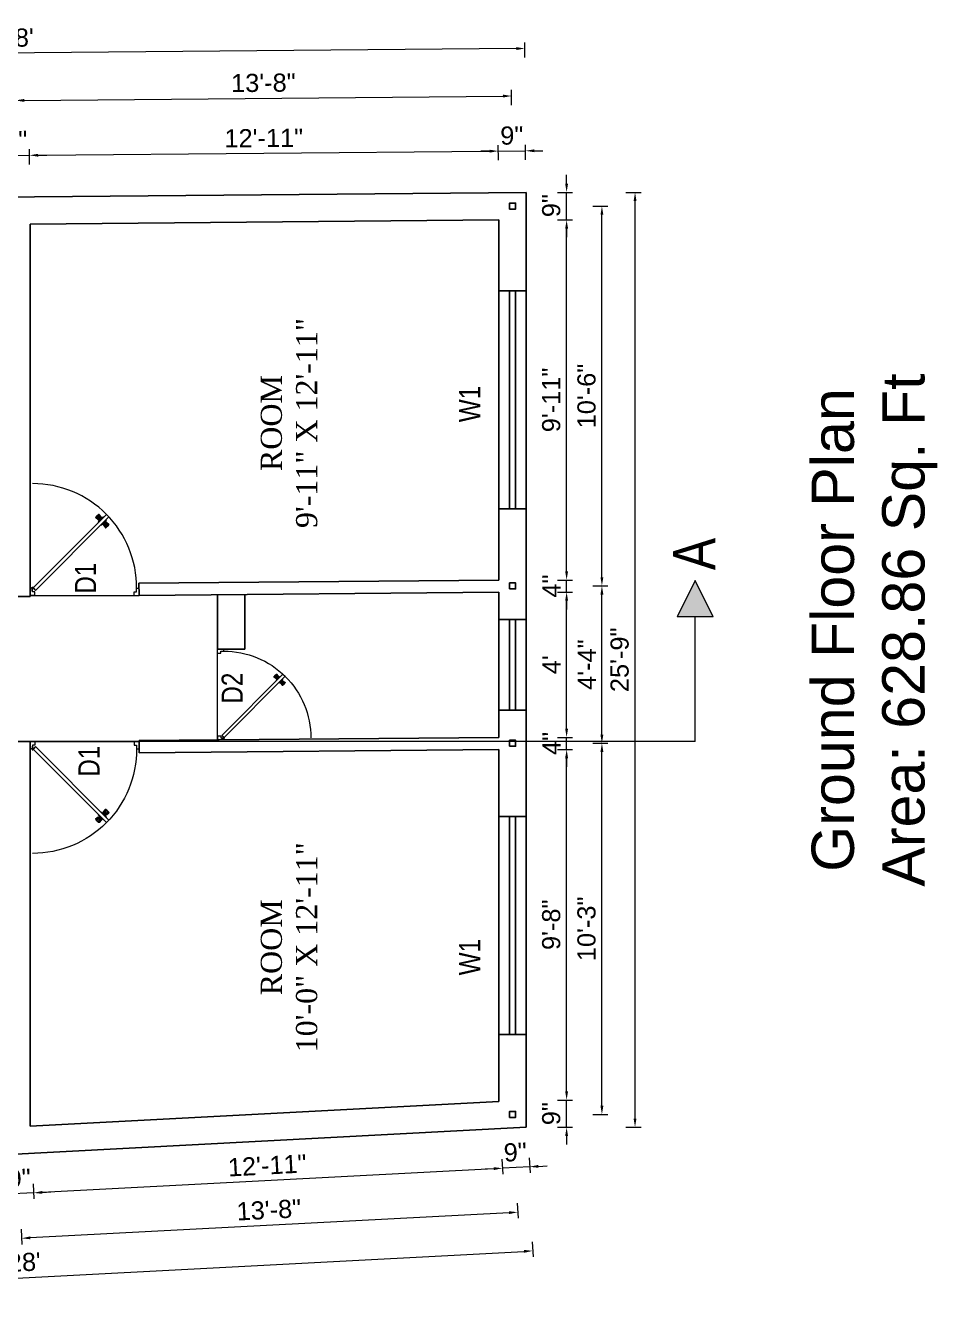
# Model space of a CAD drawing. Header units: inches. Extents: x 380359 to 404964, y -48881 to -44155.
# Drawn here: x 404663 to 404964.4, y -46523 to -46098.5 of the extents above; entities that cross this region are included whole.
import ezdxf

# ---------------------------------------------------------------- set-up
doc = ezdxf.new("R2010")
doc.units = ezdxf.units.IN
doc.header["$LTSCALE"] = 2
doc.header["$MEASUREMENT"] = 0
doc.header["$PDMODE"] = 34
doc.layers.get('0').update_dxf_attribs({"linetype": 'CONTINUOUS'})
doc.layers.get('DEFPOINTS').update_dxf_attribs({"color": 141, "linetype": 'CONTINUOUS'})
for name, color, linetype, lineweight in [('DOOR & WIN', 1, 'CONTINUOUS', 25), ('PUERTAS', 7, 'CONTINUOUS', 9), ('steps', 253, 'CONTINUOUS', 20)]:
    doc.layers.add(name, color=color, linetype=linetype, lineweight=lineweight)
doc.styles.add('Lettring Text', font='arial.ttf')
doc.styles.get("Standard").update_dxf_attribs({"font": 'ARIALN.TTF'})
doc.dimstyles.new('Copy of Standard', dxfattribs={"dimtxt": 6, "dimasz": 2.875, "dimexe": 2, "dimexo": 4, "dimgap": 2, "dimtad": 1, "dimdec": 0, "dimrnd": 1, "dimzin": 0, "dimdsep": 46, "dimlunit": 4, "dimtxsty": 'Lettring Text', "dimcen": 0.1, "dimclrd": 7, "dimclre": 7, "dimclrt": 7, "dimazin": 0, "dimtfac": 0.645, "dimtdec": 0, "dimtmove": 1, "dimatfit": 0, "dimfxl": 3, "dimfxlon": 1, "dimtfillclr": 256, "dimtolj": 1, "dimtzin": 0, "dimlwd": -1, "dimlwe": -1, "dimarcsym": 2})

# ---------------------------------------------------------------- blocks, each defined once
blk = doc.blocks.new('2ft6in')
at = {"layer": 'PUERTAS', "color": 2}
for p, q in [((0.84, 2.1), (21.02, 22.28)), ((21.71, 21.6), (1.47, 1.37)), ((18.33, 21.76), (18.31, 21.77)), ((21.71, 21.6), (21.02, 22.28)), ((21.18, 18.9), (21.2, 18.89)), ((0, 2), (0, 0)), ((0.6, 2), (0, 2)), ((1.33, 0), (0, 0)), ((0.6, 1.26), (0.6, 2.04)), ((0.67, 1.26), (0.6, 1.26)), ((0.67, 1.26), (0.67, 2.01)), ((0.67, 1), (0.67, 1.26)), ((1.33, 1), (0.67, 1)), ((1.31, 1.53), (0.79, 2.06)), ((1.36, 1.58), (0.81, 2.12)), ((1.36, 1.58), (1.31, 1.53)), ((1.47, 1.37), (1.31, 1.53)), ((1.33, 0), (1.33, 1)), ((28.67, 0), (28.67, 1)), ((28.67, 1), (29.33, 1)), ((28.67, 0), (30, 0)), ((29.33, 1), (29.33, 2)), ((29.33, 2), (30, 2)), ((30, 0), (30, 2))]:
    blk.add_line(p, q, dxfattribs=at)
at = {"layer": 'PUERTAS', "color": 8}
for p, q in [((18.81, 20.78), (18.04, 21.4)), ((18.86, 20.83), (18.08, 21.46)), ((18.95, 20.92), (18.2, 21.58)), ((18.44, 21.9), (18.31, 21.77)), ((19.07, 21.03), (18.34, 21.72)), ((18.44, 21.9), (18.56, 22.02)), ((18.58, 22.01), (18.56, 22.02)), ((19.3, 21.26), (18.61, 22)), ((19.42, 21.38), (18.75, 22.14)), ((19.51, 21.48), (18.88, 22.26)), ((19.55, 21.53), (18.93, 22.3)), ((19.47, 21.15), (19.38, 21.24)), ((19.51, 21.19), (19.42, 21.28)), ((19.53, 21.21), (19.44, 21.3)), ((19.89, 21.24), (19.58, 21.08)), ((20.07, 21.42), (19.64, 21.15)), ((18.91, 20.27), (19.19, 20.69)), ((19.13, 20.8), (19.03, 20.9)), ((19.15, 20.82), (19.05, 20.92)), ((19.09, 20.44), (19.25, 20.76)), ((19.19, 20.87), (19.1, 20.96)), ((19.25, 20.93), (19.16, 21.02)), ((19.28, 20.63), (19.32, 20.83)), ((19.4, 21.08), (19.31, 21.17)), ((19.43, 20.78), (19.4, 20.9)), ((19.55, 20.91), (19.43, 20.94)), ((19.7, 21.06), (19.51, 21.01)), ((19.69, 19.49), (20.12, 19.76)), ((19.87, 19.67), (20.18, 19.83)), ((20.06, 19.85), (20.25, 19.9)), ((20.21, 20), (20.33, 19.97)), ((20.21, 19.38), (20.83, 18.61)), ((20.23, 19.7), (20.32, 19.61)), ((20.25, 19.72), (20.34, 19.63)), ((20.25, 19.43), (20.88, 18.65)), ((20.29, 19.76), (20.38, 19.67)), ((20.33, 20.13), (20.36, 20.01)), ((20.34, 19.53), (21, 18.77)), ((20.36, 19.83), (20.45, 19.74)), ((20.48, 20.28), (20.44, 20.08)), ((20.46, 19.64), (21.14, 18.91)), ((20.5, 19.98), (20.6, 19.89)), ((20.67, 20.47), (20.51, 20.15)), ((20.85, 20.64), (20.57, 20.22)), ((20.57, 20.04), (20.66, 19.95)), ((20.61, 20.09), (20.7, 19.99)), ((20.63, 20.11), (20.72, 20.01)), ((20.69, 19.87), (21.42, 19.19)), ((20.81, 19.99), (21.56, 19.33)), ((20.9, 20.08), (21.68, 19.45)), ((20.95, 20.13), (21.72, 19.51)), ((21.32, 19.01), (21.2, 18.89)), ((21.32, 19.01), (21.44, 19.14)), ((21.43, 19.15), (21.44, 19.14)), ((0, 0), (30, 0))]:
    blk.add_line(p, q, dxfattribs=at)
at = {"layer": 'PUERTAS', "color": 1}
for p, q in [((18.06, 21.44), (18.48, 21.86)), ((18.74, 20.79), (18.06, 21.34)), ((18.08, 21.51), (18.45, 21.88)), ((18.11, 21.49), (18.08, 21.51)), ((18.82, 22.25), (18.45, 21.88)), ((18.9, 22.28), (18.48, 21.86)), ((18.84, 22.23), (18.82, 22.25)), ((19.54, 21.59), (18.99, 22.27)), ((19.54, 21.5), (19.18, 21.15)), ((19.45, 21.31), (19.24, 21.1)), ((19.55, 21.22), (19.33, 21.01)), ((19.45, 21.41), (19.45, 21.41)), ((19.54, 21.22), (19.45, 21.31)), ((19.64, 21.23), (19.64, 21.23)), ((19.74, 21.24), (19.73, 21.23)), ((20.12, 21.49), (19.74, 21.24)), ((20.22, 21.48), (20.22, 21.49)), ((18.83, 20.8), (19.18, 21.15)), ((18.84, 20.21), (19.1, 20.6)), ((18.85, 20.11), (18.84, 20.12)), ((18.92, 20.89), (18.93, 20.88)), ((19.02, 20.88), (19.24, 21.1)), ((19.12, 20.8), (19.03, 20.89)), ((19.1, 20.7), (19.11, 20.69)), ((19.1, 20.6), (19.1, 20.6)), ((19.11, 20.79), (19.33, 21.01)), ((19.53, 19.43), (19.54, 19.42)), ((19.64, 19.42), (20.02, 19.67)), ((20.02, 19.67), (20.03, 19.68)), ((20.12, 19.68), (20.12, 19.68)), ((20.21, 19.69), (20.43, 19.9)), ((20.22, 19.41), (20.57, 19.76)), ((20.22, 19.69), (20.31, 19.6)), ((20.22, 19.32), (20.76, 18.64)), ((20.31, 19.6), (20.52, 19.81)), ((20.31, 19.5), (20.31, 19.5)), ((20.65, 20.12), (20.43, 19.9)), ((20.74, 20.03), (20.52, 19.81)), ((20.93, 20.11), (20.57, 19.76)), ((20.64, 20.11), (20.73, 20.02)), ((20.66, 20.31), (20.65, 20.31)), ((20.65, 20.21), (20.65, 20.22)), ((20.91, 20.7), (20.66, 20.31)), ((20.84, 20.02), (20.83, 20.03)), ((20.86, 18.63), (21.28, 19.05)), ((20.91, 20.8), (20.91, 20.79)), ((20.91, 18.68), (20.94, 18.66)), ((20.94, 18.66), (21.31, 19.03)), ((21.02, 20.12), (21.7, 19.57)), ((21.7, 19.47), (21.28, 19.05)), ((21.67, 19.4), (21.31, 19.03)), ((21.65, 19.42), (21.67, 19.4))]:
    blk.add_line(p, q, dxfattribs=at)
at = {"layer": 'PUERTAS', "color": 2}
for radius in [0.129, 0.0627]:
    blk.add_circle((0.68, 2.14), radius, dxfattribs=at)
at = {"layer": 'PUERTAS', "color": 8}
blk.add_arc((0.68, 2.14), 28.65, 359.7285, 90.0333, dxfattribs=at)
at = {"layer": 'PUERTAS', "color": 1}
for centre, start, end in [((18.94, 22.23), 38.9236, 135), ((19.4, 21.36), 315, 45), ((19.49, 21.55), 315, 38.9236), ((19.6, 21.18), 50.2572, 135), ((19.68, 21.28), 230.2572, 315), ((20.17, 21.44), 45, 135), ((18.78, 20.84), 231.0764, 315), ((18.89, 20.16), 135, 225), ((18.97, 20.93), 225, 315), ((19.16, 20.74), 135, 219.7428), ((19.06, 20.65), 315, 39.7428), ((19.59, 19.47), 225, 315), ((20.07, 19.63), 50.2572, 135), ((20.16, 19.73), 230.2572, 315), ((20.27, 19.36), 135, 218.9236), ((20.35, 19.55), 135, 225), ((20.7, 20.26), 135, 219.7428), ((20.6, 20.17), 315, 39.7428), ((20.78, 19.98), 45, 135), ((20.82, 18.68), 218.9236, 315), ((20.87, 20.75), 315, 45), ((20.98, 20.07), 51.0764, 135), ((21.65, 19.52), 315, 51.0764)]:
    blk.add_arc(centre, 0.0667, start, end, dxfattribs=at)
blk = doc.blocks.new('*U234')
at = {"color": 3}
blk.add_blockref('2ft6in', (0, 0), dxfattribs=at)
blk = doc.blocks.new('3ft')
at = {"layer": 'PUERTAS', "color": 6}
for p, q in [((1.01, 2.52), (25.23, 26.74)), ((26.05, 25.92), (1.77, 1.64)), ((26.05, 25.92), (25.23, 26.74)), ((0, 2.4), (0, 0)), ((0.72, 2.4), (0, 2.4)), ((1.6, 0), (0, 0)), ((0.72, 1.52), (0.72, 2.44)), ((0.8, 1.52), (0.72, 1.52)), ((0.8, 1.52), (0.8, 2.41)), ((0.8, 1.2), (0.8, 1.52)), ((1.6, 1.2), (0.8, 1.2)), ((1.57, 1.84), (0.94, 2.47)), ((1.63, 1.89), (0.97, 2.55)), ((1.63, 1.89), (1.57, 1.84)), ((1.77, 1.64), (1.57, 1.84)), ((1.6, 0), (1.6, 1.2)), ((34.4, 0), (34.4, 1.2)), ((34.4, 1.2), (35.2, 1.2)), ((34.4, 0), (36, 0)), ((35.2, 1.2), (35.2, 2.4)), ((35.2, 2.4), (36, 2.4)), ((36, 0), (36, 2.4))]:
    blk.add_line(p, q, dxfattribs=at)
at = {"layer": 'PUERTAS', "color": 8}
for p, q in [((22.57, 24.94), (21.65, 25.68)), ((22.63, 24.99), (21.69, 25.75)), ((22.74, 25.1), (21.84, 25.9)), ((22.13, 26.28), (21.98, 26.13)), ((22.88, 25.24), (22.01, 26.06)), ((22.13, 26.28), (22.27, 26.42)), ((22.29, 26.41), (22.27, 26.42)), ((23.16, 25.52), (22.34, 26.39)), ((23.3, 25.66), (22.5, 26.56)), ((23.41, 25.77), (22.65, 26.71)), ((23.46, 25.83), (22.72, 26.75)), ((23.36, 25.37), (23.25, 25.49)), ((23.41, 25.43), (23.3, 25.54)), ((23.44, 25.45), (23.33, 25.56)), ((23.87, 25.49), (23.49, 25.3)), ((24.08, 25.71), (23.57, 25.38)), ((22.69, 24.32), (23.02, 24.83)), ((22.95, 24.96), (22.84, 25.07)), ((22.98, 24.99), (22.86, 25.1)), ((23.03, 25.04), (22.91, 25.15)), ((22.91, 24.53), (23.1, 24.91)), ((23.11, 25.12), (22.99, 25.23)), ((23.13, 24.76), (23.18, 24.99)), ((23.28, 25.3), (23.17, 25.41)), ((23.31, 24.94), (23.28, 25.08)), ((23.46, 25.09), (23.32, 25.13)), ((23.64, 25.27), (23.41, 25.22)), ((23.63, 23.38), (24.14, 23.72)), ((23.84, 23.6), (24.22, 23.79)), ((24.07, 23.82), (24.3, 23.88)), ((24.25, 24), (24.39, 23.97)), ((24.25, 23.26), (24.99, 22.34)), ((24.27, 23.64), (24.38, 23.53)), ((24.3, 23.67), (24.41, 23.56)), ((24.3, 23.32), (25.06, 22.38)), ((24.35, 23.72), (24.46, 23.61)), ((24.4, 24.15), (24.43, 24.01)), ((24.41, 23.43), (25.2, 22.53)), ((24.43, 23.8), (24.54, 23.69)), ((24.58, 24.33), (24.52, 24.1)), ((24.55, 23.57), (25.37, 22.7)), ((24.6, 23.97), (24.72, 23.86)), ((24.8, 24.56), (24.61, 24.18)), ((25.02, 24.77), (24.68, 24.26)), ((24.68, 24.05), (24.79, 23.94)), ((24.73, 24.1), (24.85, 23.99)), ((24.76, 24.13), (24.87, 24.02)), ((24.83, 23.85), (25.7, 23.03)), ((24.97, 23.99), (25.87, 23.2)), ((25.08, 24.1), (26.02, 23.34)), ((25.14, 24.15), (26.06, 23.41)), ((25.58, 22.82), (25.43, 22.67)), ((25.58, 22.82), (25.73, 22.97)), ((25.72, 22.98), (25.73, 22.97)), ((0, 0), (36, 0))]:
    blk.add_line(p, q, dxfattribs=at)
at = {"layer": 'PUERTAS', "color": 1}
for p, q in [((21.67, 25.73), (22.17, 26.23)), ((22.49, 24.95), (21.67, 25.61)), ((21.7, 25.82), (22.14, 26.26)), ((21.73, 25.79), (21.7, 25.82)), ((22.58, 26.7), (22.14, 26.26)), ((22.67, 26.73), (22.17, 26.23)), ((22.61, 26.67), (22.58, 26.7)), ((23.45, 25.91), (22.79, 26.73)), ((23.44, 25.81), (23.02, 25.38)), ((23.34, 25.58), (23.08, 25.32)), ((23.46, 25.47), (23.19, 25.21)), ((23.33, 25.7), (23.34, 25.69)), ((23.45, 25.46), (23.33, 25.57)), ((23.57, 25.47), (23.57, 25.47)), ((24.15, 25.79), (23.68, 25.48)), ((23.68, 25.48), (23.68, 25.48)), ((24.27, 25.78), (24.26, 25.79)), ((22.6, 24.96), (23.02, 25.38)), ((22.61, 24.25), (22.92, 24.72)), ((22.62, 24.13), (22.61, 24.14)), ((22.7, 25.07), (22.71, 25.06)), ((22.82, 25.06), (23.08, 25.32)), ((22.94, 24.95), (22.83, 25.07)), ((22.92, 24.72), (22.92, 24.72)), ((22.93, 24.94), (23.19, 25.21)), ((22.93, 24.84), (22.93, 24.83)), ((23.44, 23.31), (23.45, 23.3)), ((23.56, 23.3), (24.03, 23.61)), ((24.03, 23.61), (24.03, 23.62)), ((24.14, 23.62), (24.14, 23.62)), ((24.25, 23.62), (24.51, 23.89)), ((24.26, 23.29), (24.69, 23.71)), ((24.26, 23.63), (24.37, 23.52)), ((24.26, 23.18), (24.92, 22.37)), ((24.37, 23.52), (24.63, 23.77)), ((24.37, 23.4), (24.37, 23.4)), ((24.78, 24.15), (24.51, 23.89)), ((24.89, 24.03), (24.63, 23.77)), ((25.11, 24.14), (24.69, 23.71)), ((24.77, 24.14), (24.88, 24.03)), ((24.79, 24.38), (24.78, 24.37)), ((24.78, 24.26), (24.78, 24.26)), ((25.1, 24.84), (24.79, 24.38)), ((25, 24.03), (25, 24.03)), ((25.04, 22.36), (25.54, 22.86)), ((25.09, 24.96), (25.1, 24.95)), ((25.1, 22.42), (25.13, 22.39)), ((25.13, 22.39), (25.57, 22.83)), ((25.22, 24.14), (26.03, 23.48)), ((26.04, 23.37), (25.54, 22.86)), ((26.01, 23.27), (25.57, 22.83)), ((25.98, 23.3), (26.01, 23.27))]:
    blk.add_line(p, q, dxfattribs=at)
at = {"layer": 'PUERTAS', "color": 2}
for p, q in [((21.99, 26.11), (21.98, 26.13)), ((25.42, 22.68), (25.43, 22.67))]:
    blk.add_line(p, q, dxfattribs=at)
at = {"layer": 'PUERTAS', "color": 6}
for radius in [0.155, 0.0752]:
    blk.add_circle((0.82, 2.56), radius, dxfattribs=at)
blk.add_arc((0.82, 2.56), 34.38, 359.7285, 90.0333, dxfattribs=at)
at = {"layer": 'PUERTAS', "color": 1}
for centre, start, end in [((22.73, 26.68), 38.9236, 135), ((23.28, 25.63), 315, 45), ((23.39, 25.86), 315, 38.9236), ((23.51, 25.41), 50.2572, 135), ((23.62, 25.53), 230.2572, 315), ((24.2, 25.73), 45, 135), ((22.54, 25.01), 231.0764, 315), ((22.67, 24.2), 135, 225), ((22.77, 25.12), 225, 315), ((22.99, 24.89), 135, 219.7428), ((22.87, 24.78), 315, 39.7428), ((23.51, 23.36), 225, 315), ((24.09, 23.56), 50.2572, 135), ((24.2, 23.68), 230.2572, 315), ((24.32, 23.23), 135, 218.9236), ((24.42, 23.46), 135, 225), ((24.84, 24.31), 135, 219.7428), ((24.72, 24.21), 315, 39.7428), ((24.94, 23.98), 45, 135), ((24.98, 22.42), 218.9236, 315), ((25.04, 24.89), 315, 45), ((25.17, 24.08), 51.0764, 135), ((25.98, 23.42), 315, 51.0764)]:
    blk.add_arc(centre, 0.08, start, end, dxfattribs=at)
blk = doc.blocks.new('*U222')
at = {"color": 3, "xscale": -1}
blk.add_blockref('3ft', (42, 0), dxfattribs=at)
blk = doc.blocks.new('*D486')
at = {"layer": 'DEFPOINTS', "color": 0, "ltscale": 0.5, "transparency": 16777216}
for p in [(404828.44, -46453.53), (404841.8, -46453.53), (404828.44, -46462.51)]:
    blk.add_point(p, dxfattribs=at)
at = {"layer": 'steps', "color": 7, "ltscale": 0.5, "transparency": 16777216}
for p, q in [((404841.8, -46450.65), (404841.8, -46447.78)), ((404838.8, -46453.53), (404843.8, -46453.53)), ((404841.8, -46462.51), (404841.8, -46453.53)), ((404838.8, -46462.51), (404843.8, -46462.51)), ((404841.8, -46465.39), (404841.8, -46468.26))]:
    blk.add_line(p, q, dxfattribs=at)
for points in [[(404841.32, -46450.65), (404842.28, -46450.65), (404841.8, -46453.53)], [(404841.32, -46465.39), (404842.28, -46465.39), (404841.8, -46462.51)]]:
    blk.add_solid(points, dxfattribs=at)
at = {"layer": 'steps', "color": 7, "ltscale": 0.5, "transparency": 16777216, "insert": (404836.73, -46458.02), "char_height": 6, "attachment_point": 5, "rotation": 90, "style": 'Lettring Text'}
blk.add_mtext('\\A1;9"', dxfattribs=at)
blk = doc.blocks.new('*D487')
at = {"layer": 'DEFPOINTS', "color": 0, "ltscale": 0.5, "transparency": 16777216}
for p in [(404819.44, -46337.7), (404841.8, -46337.7), (404828.44, -46453.53)]:
    blk.add_point(p, dxfattribs=at)
at = {"layer": 'steps', "color": 7, "ltscale": 0.5, "transparency": 16777216}
for p, q in [((404838.8, -46337.7), (404843.8, -46337.7)), ((404841.8, -46450.65), (404841.8, -46340.57)), ((404838.8, -46453.53), (404843.8, -46453.53))]:
    blk.add_line(p, q, dxfattribs=at)
for points in [[(404841.32, -46340.57), (404842.28, -46340.57), (404841.8, -46337.7)], [(404841.32, -46450.65), (404842.28, -46450.65), (404841.8, -46453.53)]]:
    blk.add_solid(points, dxfattribs=at)
at = {"layer": 'steps', "color": 7, "ltscale": 0.5, "transparency": 16777216, "insert": (404836.73, -46395.61), "char_height": 6, "attachment_point": 5, "rotation": 90, "style": 'Lettring Text'}
blk.add_mtext('\\A1;9\'-8"', dxfattribs=at)
blk = doc.blocks.new('*D488')
at = {"layer": 'DEFPOINTS', "color": 0, "ltscale": 0.5, "transparency": 16777216}
for p in [(404819.4, -46333.7), (404841.8, -46333.7), (404819.44, -46337.7)]:
    blk.add_point(p, dxfattribs=at)
at = {"layer": 'steps', "color": 7, "ltscale": 0.5, "transparency": 16777216}
for p, q in [((404841.8, -46330.82), (404841.8, -46327.95)), ((404838.8, -46333.7), (404843.8, -46333.7)), ((404841.8, -46337.7), (404841.8, -46333.7)), ((404838.8, -46337.7), (404843.8, -46337.7)), ((404841.8, -46340.57), (404841.8, -46343.45))]:
    blk.add_line(p, q, dxfattribs=at)
for points in [[(404841.32, -46330.82), (404842.28, -46330.82), (404841.8, -46333.7)], [(404841.32, -46340.57), (404842.28, -46340.57), (404841.8, -46337.7)]]:
    blk.add_solid(points, dxfattribs=at)
at = {"layer": 'steps', "color": 7, "ltscale": 0.5, "transparency": 16777216, "insert": (404836.8, -46335.7), "char_height": 6, "attachment_point": 5, "rotation": 90, "style": 'Lettring Text'}
blk.add_mtext('\\A1;4"', dxfattribs=at)
blk = doc.blocks.new('*D489')
at = {"layer": 'DEFPOINTS', "color": 0, "ltscale": 0.5, "transparency": 16777216}
for p in [(404819.44, -46285.69), (404841.8, -46285.69), (404819.4, -46333.7)]:
    blk.add_point(p, dxfattribs=at)
at = {"layer": 'steps', "color": 7, "ltscale": 0.5, "transparency": 16777216}
for p, q in [((404838.8, -46285.69), (404843.8, -46285.69)), ((404841.8, -46330.82), (404841.8, -46288.57)), ((404838.8, -46333.7), (404843.8, -46333.7))]:
    blk.add_line(p, q, dxfattribs=at)
for points in [[(404841.32, -46288.57), (404842.28, -46288.57), (404841.8, -46285.69)], [(404841.32, -46330.82), (404842.28, -46330.82), (404841.8, -46333.7)]]:
    blk.add_solid(points, dxfattribs=at)
at = {"layer": 'steps', "color": 7, "ltscale": 0.5, "transparency": 16777216, "insert": (404836.8, -46309.69), "char_height": 6, "attachment_point": 5, "rotation": 90, "style": 'Lettring Text'}
blk.add_mtext("\\A1;4'", dxfattribs=at)
blk = doc.blocks.new('*D490')
at = {"layer": 'DEFPOINTS', "color": 0, "ltscale": 0.5, "transparency": 16777216}
for p in [(404819.4, -46281.69), (404841.8, -46281.69), (404819.44, -46285.69)]:
    blk.add_point(p, dxfattribs=at)
at = {"layer": 'steps', "color": 7, "ltscale": 0.5, "transparency": 16777216}
for p, q in [((404841.8, -46278.82), (404841.8, -46275.94)), ((404838.8, -46281.69), (404843.8, -46281.69)), ((404841.8, -46285.69), (404841.8, -46281.69)), ((404838.8, -46285.69), (404843.8, -46285.69)), ((404841.8, -46288.57), (404841.8, -46291.44))]:
    blk.add_line(p, q, dxfattribs=at)
for points in [[(404841.32, -46278.82), (404842.28, -46278.82), (404841.8, -46281.69)], [(404841.32, -46288.57), (404842.28, -46288.57), (404841.8, -46285.69)]]:
    blk.add_solid(points, dxfattribs=at)
at = {"layer": 'steps', "color": 7, "ltscale": 0.5, "transparency": 16777216, "insert": (404836.8, -46283.69), "char_height": 6, "attachment_point": 5, "rotation": 90, "style": 'Lettring Text'}
blk.add_mtext('\\A1;4"', dxfattribs=at)
blk = doc.blocks.new('*D491')
at = {"layer": 'DEFPOINTS', "color": 0, "ltscale": 0.5, "transparency": 16777216}
for p in [(404819.44, -46162.69), (404841.8, -46162.69), (404819.4, -46281.69)]:
    blk.add_point(p, dxfattribs=at)
at = {"layer": 'steps', "color": 7, "ltscale": 0.5, "transparency": 16777216}
for p, q in [((404838.8, -46162.69), (404843.8, -46162.69)), ((404841.8, -46278.82), (404841.8, -46165.56)), ((404838.8, -46281.69), (404843.8, -46281.69))]:
    blk.add_line(p, q, dxfattribs=at)
for points in [[(404841.32, -46165.56), (404842.28, -46165.56), (404841.8, -46162.69)], [(404841.32, -46278.82), (404842.28, -46278.82), (404841.8, -46281.69)]]:
    blk.add_solid(points, dxfattribs=at)
at = {"layer": 'steps', "color": 7, "ltscale": 0.5, "transparency": 16777216, "insert": (404836.73, -46222.19), "char_height": 6, "attachment_point": 5, "rotation": 90, "style": 'Lettring Text'}
blk.add_mtext('\\A1;9\'-11"', dxfattribs=at)
blk = doc.blocks.new('*D492')
at = {"layer": 'DEFPOINTS', "color": 0, "ltscale": 0.5, "transparency": 16777216}
for p in [(404828.44, -46153.61), (404841.8, -46153.61), (404819.44, -46162.69)]:
    blk.add_point(p, dxfattribs=at)
at = {"layer": 'steps', "color": 7, "ltscale": 0.5, "transparency": 16777216}
for p, q in [((404841.8, -46150.73), (404841.8, -46147.86)), ((404838.8, -46153.61), (404843.8, -46153.61)), ((404841.8, -46162.69), (404841.8, -46153.61)), ((404838.8, -46162.69), (404843.8, -46162.69)), ((404841.8, -46165.56), (404841.8, -46168.44))]:
    blk.add_line(p, q, dxfattribs=at)
for points in [[(404841.32, -46150.73), (404842.28, -46150.73), (404841.8, -46153.61)], [(404841.32, -46165.56), (404842.28, -46165.56), (404841.8, -46162.69)]]:
    blk.add_solid(points, dxfattribs=at)
at = {"layer": 'steps', "color": 7, "ltscale": 0.5, "transparency": 16777216, "insert": (404836.73, -46157.99), "char_height": 6, "attachment_point": 5, "rotation": 90, "style": 'Lettring Text'}
blk.add_mtext('\\A1;9"', dxfattribs=at)
blk = doc.blocks.new('*D493')
at = {"layer": 'DEFPOINTS', "color": 0, "ltscale": 0.5, "transparency": 16777216}
for p in [(404823.94, -46335.65), (404853.47, -46335.65), (404823.94, -46458.27)]:
    blk.add_point(p, dxfattribs=at)
at = {"layer": 'steps', "color": 7, "ltscale": 0.5, "transparency": 16777216}
for p, q in [((404850.47, -46335.65), (404855.47, -46335.65)), ((404853.47, -46455.39), (404853.47, -46338.53)), ((404850.47, -46458.27), (404855.47, -46458.27))]:
    blk.add_line(p, q, dxfattribs=at)
for points in [[(404852.99, -46338.53), (404853.95, -46338.53), (404853.47, -46335.65)], [(404852.99, -46455.39), (404853.95, -46455.39), (404853.47, -46458.27)]]:
    blk.add_solid(points, dxfattribs=at)
at = {"layer": 'steps', "color": 7, "ltscale": 0.5, "transparency": 16777216, "insert": (404848.4, -46396.96), "char_height": 6, "attachment_point": 5, "rotation": 90, "style": 'Lettring Text'}
blk.add_mtext('\\A1;10\'-3"', dxfattribs=at)
blk = doc.blocks.new('*D494')
at = {"layer": 'DEFPOINTS', "color": 0, "ltscale": 0.5, "transparency": 16777216}
for p in [(404823.94, -46283.65), (404853.47, -46283.65), (404823.94, -46335.65)]:
    blk.add_point(p, dxfattribs=at)
at = {"layer": 'steps', "color": 7, "ltscale": 0.5, "transparency": 16777216}
for p, q in [((404850.47, -46283.65), (404855.47, -46283.65)), ((404853.47, -46332.78), (404853.47, -46286.53)), ((404850.47, -46335.65), (404855.47, -46335.65))]:
    blk.add_line(p, q, dxfattribs=at)
for points in [[(404852.99, -46286.53), (404853.95, -46286.53), (404853.47, -46283.65)], [(404852.99, -46332.78), (404853.95, -46332.78), (404853.47, -46335.65)]]:
    blk.add_solid(points, dxfattribs=at)
at = {"layer": 'steps', "color": 7, "ltscale": 0.5, "transparency": 16777216, "insert": (404848.47, -46309.65), "char_height": 6, "attachment_point": 5, "rotation": 90, "style": 'Lettring Text'}
blk.add_mtext('\\A1;4\'-4"', dxfattribs=at)
blk = doc.blocks.new('*D495')
at = {"layer": 'DEFPOINTS', "color": 0, "ltscale": 0.5, "transparency": 16777216}
for p in [(404823.94, -46158.15), (404853.47, -46158.15), (404823.94, -46283.65)]:
    blk.add_point(p, dxfattribs=at)
at = {"layer": 'steps', "color": 7, "ltscale": 0.5, "transparency": 16777216}
for p, q in [((404850.47, -46158.15), (404855.47, -46158.15)), ((404853.47, -46280.78), (404853.47, -46161.02)), ((404850.47, -46283.65), (404855.47, -46283.65))]:
    blk.add_line(p, q, dxfattribs=at)
for points in [[(404852.99, -46161.02), (404853.95, -46161.02), (404853.47, -46158.15)], [(404852.99, -46280.78), (404853.95, -46280.78), (404853.47, -46283.65)]]:
    blk.add_solid(points, dxfattribs=at)
at = {"layer": 'steps', "color": 7, "ltscale": 0.5, "transparency": 16777216, "insert": (404848.4, -46220.9), "char_height": 6, "attachment_point": 5, "rotation": 90, "style": 'Lettring Text'}
blk.add_mtext('\\A1;10\'-6"', dxfattribs=at)
blk = doc.blocks.new('*D496')
at = {"layer": 'DEFPOINTS', "color": 0, "ltscale": 0.5, "transparency": 16777216}
for p in [(404828.44, -46153.61), (404864.42, -46153.61), (404828.44, -46462.51)]:
    blk.add_point(p, dxfattribs=at)
at = {"layer": 'steps', "color": 7, "ltscale": 0.5, "transparency": 16777216}
for p, q in [((404861.42, -46153.61), (404866.42, -46153.61)), ((404864.42, -46459.64), (404864.42, -46156.48)), ((404861.42, -46462.51), (404866.42, -46462.51))]:
    blk.add_line(p, q, dxfattribs=at)
for points in [[(404863.94, -46156.48), (404864.9, -46156.48), (404864.42, -46153.61)], [(404863.94, -46459.64), (404864.9, -46459.64), (404864.42, -46462.51)]]:
    blk.add_solid(points, dxfattribs=at)
at = {"layer": 'steps', "color": 7, "ltscale": 0.5, "transparency": 16777216, "insert": (404859.35, -46308.06), "char_height": 6, "attachment_point": 5, "rotation": 90, "style": 'Lettring Text'}
blk.add_mtext('\\A1;25\'-9"', dxfattribs=at)
blk = doc.blocks.new('*D508')
at = {"layer": 'DEFPOINTS', "color": 0, "ltscale": 0.5, "transparency": 16777216}
for p in [(404828.44, -46453.53), (404819.44, -46454), (404820.59, -46476.05)]:
    blk.add_point(p, dxfattribs=at)
at = {"layer": 'steps', "color": 7, "ltscale": 0.5, "transparency": 16777216}
for p, q in [((404820.44, -46473.05), (404820.7, -46478.05)), ((404829.44, -46472.58), (404829.7, -46477.57)), ((404817.72, -46476.2), (404814.85, -46476.35)), ((404829.59, -46475.58), (404820.59, -46476.05)), ((404832.47, -46475.43), (404835.34, -46475.28))]:
    blk.add_line(p, q, dxfattribs=at)
for points in [[(404832.44, -46474.95), (404832.49, -46475.9), (404829.59, -46475.58)], [(404817.7, -46475.72), (404817.75, -46476.68), (404820.59, -46476.05)]]:
    blk.add_solid(points, dxfattribs=at)
at = {"layer": 'steps', "color": 7, "ltscale": 0.5, "transparency": 16777216, "insert": (404824.83, -46470.76), "char_height": 6, "attachment_point": 5, "rotation": 3.008, "style": 'Lettring Text'}
blk.add_mtext('\\A1;9"', dxfattribs=at)
blk = doc.blocks.new('*D509')
at = {"layer": 'DEFPOINTS', "color": 0, "ltscale": 0.5, "transparency": 16777216}
for p in [(404819.44, -46454), (404664.44, -46462.14), (404665.59, -46484.2)]:
    blk.add_point(p, dxfattribs=at)
at = {"layer": 'steps', "color": 7, "ltscale": 0.5, "transparency": 16777216}
for p, q in [((404820.44, -46473.05), (404820.7, -46478.05)), ((404817.72, -46476.2), (404668.47, -46484.04)), ((404665.44, -46481.2), (404665.7, -46486.19))]:
    blk.add_line(p, q, dxfattribs=at)
for points in [[(404817.7, -46475.72), (404817.75, -46476.68), (404820.59, -46476.05)], [(404668.44, -46483.57), (404668.49, -46484.52), (404665.59, -46484.2)]]:
    blk.add_solid(points, dxfattribs=at)
at = {"layer": 'steps', "color": 7, "ltscale": 0.5, "transparency": 16777216, "insert": (404742.83, -46475.12), "char_height": 6, "attachment_point": 5, "rotation": 3.008, "style": 'Lettring Text'}
blk.add_mtext('\\A1;12\'-11"', dxfattribs=at)
blk = doc.blocks.new('*D510')
at = {"layer": 'DEFPOINTS', "color": 0, "ltscale": 0.5, "transparency": 16777216}
for p in [(404655.44, -46462.14), (404664.44, -46462.14), (404656.62, -46484.67)]:
    blk.add_point(p, dxfattribs=at)
at = {"layer": 'steps', "color": 7, "ltscale": 0.5, "transparency": 16777216}
for p, q in [((404656.46, -46481.67), (404656.72, -46486.66)), ((404665.44, -46481.2), (404665.7, -46486.19)), ((404653.75, -46484.82), (404650.88, -46484.97)), ((404665.59, -46484.2), (404656.62, -46484.67)), ((404668.47, -46484.04), (404671.34, -46483.89))]:
    blk.add_line(p, q, dxfattribs=at)
for points in [[(404668.44, -46483.57), (404668.49, -46484.52), (404665.59, -46484.2)], [(404653.72, -46484.34), (404653.77, -46485.3), (404656.62, -46484.67)]]:
    blk.add_solid(points, dxfattribs=at)
at = {"layer": 'steps', "color": 7, "ltscale": 0.5, "transparency": 16777216, "insert": (404660.84, -46479.37), "char_height": 6, "attachment_point": 5, "rotation": 3.008, "style": 'Lettring Text'}
blk.add_mtext('\\A1;9"', dxfattribs=at)
blk = doc.blocks.new('*D475')
at = {"layer": 'DEFPOINTS', "color": 0, "ltscale": 0.5, "transparency": 16777216}
for p in [(404823.94, -46458.27), (404659.94, -46466.89), (404661.63, -46499.21)]:
    blk.add_point(p, dxfattribs=at)
at = {"layer": 'steps', "color": 7, "ltscale": 0.5, "transparency": 16777216}
for p, q in [((404825.48, -46487.6), (404825.74, -46492.59)), ((404822.76, -46490.74), (404664.51, -46499.06)), ((404661.48, -46496.21), (404661.74, -46501.21))]:
    blk.add_line(p, q, dxfattribs=at)
for points in [[(404822.74, -46490.26), (404822.79, -46491.22), (404825.63, -46490.59)], [(404664.48, -46498.58), (404664.53, -46499.54), (404661.63, -46499.21)]]:
    blk.add_solid(points, dxfattribs=at)
at = {"layer": 'steps', "color": 7, "ltscale": 0.5, "transparency": 16777216, "insert": (404743.37, -46489.84), "char_height": 6, "attachment_point": 5, "rotation": 3.008, "style": 'Lettring Text'}
blk.add_mtext('\\A1;13\'-8"', dxfattribs=at)
blk = doc.blocks.new('*D477')
at = {"layer": 'DEFPOINTS', "color": 0, "ltscale": 0.5, "transparency": 16777216}
for p in [(404828.44, -46462.54), (404492.9, -46480.17), (404830.58, -46503.37)]:
    blk.add_point(p, dxfattribs=at)
at = {"layer": 'steps', "color": 7, "ltscale": 0.5, "transparency": 16777216}
for p, q in [((404830.42, -46500.38), (404830.69, -46505.37)), ((404497.92, -46520.85), (404827.71, -46503.52)), ((404494.89, -46518.01), (404495.15, -46523))]:
    blk.add_line(p, q, dxfattribs=at)
for points in [[(404827.69, -46503.04), (404827.74, -46504), (404830.58, -46503.37)], [(404497.89, -46520.38), (404497.94, -46521.33), (404495.05, -46521)]]:
    blk.add_solid(points, dxfattribs=at)
at = {"layer": 'steps', "color": 7, "ltscale": 0.5, "transparency": 16777216, "insert": (404662.55, -46507.13), "char_height": 6, "attachment_point": 5, "rotation": 3.008, "style": 'Lettring Text'}
blk.add_mtext("\\A1;28'", dxfattribs=at)
blk = doc.blocks.new('*D480')
at = {"layer": 'DEFPOINTS', "color": 0, "ltscale": 0.5, "transparency": 16777216}
for p in [(404664.23, -46141.36), (404655.44, -46164.17), (404664.44, -46164.09)]:
    blk.add_point(p, dxfattribs=at)
at = {"layer": 'steps', "color": 7, "ltscale": 0.5, "transparency": 16777216}
for p, q in [((404655.26, -46144.45), (404655.21, -46139.45)), ((404664.26, -46144.36), (404664.21, -46139.36)), ((404652.36, -46141.47), (404649.48, -46141.5)), ((404655.23, -46141.45), (404664.23, -46141.36)), ((404667.11, -46141.34), (404669.98, -46141.31))]:
    blk.add_line(p, q, dxfattribs=at)
for points in [[(404652.35, -46140.99), (404652.36, -46141.95), (404655.23, -46141.45)], [(404667.1, -46140.86), (404667.11, -46141.82), (404664.23, -46141.36)]]:
    blk.add_solid(points, dxfattribs=at)
at = {"layer": 'steps', "color": 7, "ltscale": 0.5, "transparency": 16777216, "insert": (404659.68, -46136.34), "char_height": 6, "attachment_point": 5, "rotation": 0.5182, "style": 'Lettring Text'}
blk.add_mtext('\\A1;9"', dxfattribs=at)
blk = doc.blocks.new('*D481')
at = {"layer": 'DEFPOINTS', "color": 0, "ltscale": 0.5, "transparency": 16777216}
for p in [(404819.23, -46139.96), (404664.44, -46164.09), (404819.44, -46162.69)]:
    blk.add_point(p, dxfattribs=at)
at = {"layer": 'steps', "color": 7, "ltscale": 0.5, "transparency": 16777216}
for p, q in [((404664.26, -46144.36), (404664.21, -46139.36)), ((404819.26, -46142.96), (404819.21, -46137.96)), ((404667.11, -46141.34), (404816.36, -46139.99))]:
    blk.add_line(p, q, dxfattribs=at)
for points in [[(404816.35, -46139.51), (404816.36, -46140.47), (404819.23, -46139.96)], [(404667.1, -46140.86), (404667.11, -46141.82), (404664.23, -46141.36)]]:
    blk.add_solid(points, dxfattribs=at)
at = {"layer": 'steps', "color": 7, "ltscale": 0.5, "transparency": 16777216, "insert": (404741.69, -46135.65), "char_height": 6, "attachment_point": 5, "rotation": 0.5182, "style": 'Lettring Text'}
blk.add_mtext('\\A1;12\'-11"', dxfattribs=at)
blk = doc.blocks.new('*D482')
at = {"layer": 'DEFPOINTS', "color": 0, "ltscale": 0.5, "transparency": 16777216}
for p in [(404828.23, -46139.88), (404819.44, -46162.69), (404828.44, -46162.61)]:
    blk.add_point(p, dxfattribs=at)
at = {"layer": 'steps', "color": 7, "ltscale": 0.5, "transparency": 16777216}
for p, q in [((404819.26, -46142.96), (404819.21, -46137.96)), ((404828.26, -46142.88), (404828.21, -46137.88)), ((404816.36, -46139.99), (404813.48, -46140.01)), ((404819.23, -46139.96), (404828.23, -46139.88)), ((404831.11, -46139.86), (404833.98, -46139.83))]:
    blk.add_line(p, q, dxfattribs=at)
for points in [[(404816.35, -46139.51), (404816.36, -46140.47), (404819.23, -46139.96)], [(404831.1, -46139.38), (404831.11, -46140.33), (404828.23, -46139.88)]]:
    blk.add_solid(points, dxfattribs=at)
at = {"layer": 'steps', "color": 7, "ltscale": 0.5, "transparency": 16777216, "insert": (404823.68, -46134.86), "char_height": 6, "attachment_point": 5, "rotation": 0.5182, "style": 'Lettring Text'}
blk.add_mtext('\\A1;9"', dxfattribs=at)
blk = doc.blocks.new('*D484')
at = {"layer": 'DEFPOINTS', "color": 0, "ltscale": 0.5, "transparency": 16777216}
for p in [(404823.61, -46121.76), (404659.94, -46159.63), (404823.94, -46158.15)]:
    blk.add_point(p, dxfattribs=at)
at = {"layer": 'steps', "color": 7, "ltscale": 0.5, "transparency": 16777216}
for p, q in [((404659.63, -46126.24), (404659.59, -46121.24)), ((404662.48, -46123.22), (404820.73, -46121.79)), ((404823.63, -46124.76), (404823.59, -46119.76))]:
    blk.add_line(p, q, dxfattribs=at)
for points in [[(404662.48, -46122.74), (404662.49, -46123.7), (404659.61, -46123.24)], [(404820.73, -46121.31), (404820.74, -46122.27), (404823.61, -46121.76)]]:
    blk.add_solid(points, dxfattribs=at)
at = {"layer": 'steps', "color": 7, "ltscale": 0.5, "transparency": 16777216, "insert": (404741.56, -46117.44), "char_height": 6, "attachment_point": 5, "rotation": 0.5182, "style": 'Lettring Text'}
blk.add_mtext('\\A1;13\'-8"', dxfattribs=at)
blk = doc.blocks.new('*D485')
at = {"layer": 'DEFPOINTS', "color": 0, "ltscale": 0.5, "transparency": 16777216}
for p in [(404492.47, -46109.1), (404492.9, -46156.64), (404828.44, -46153.61)]:
    blk.add_point(p, dxfattribs=at)
at = {"layer": 'steps', "color": 7, "ltscale": 0.5, "transparency": 16777216}
for p, q in [((404828.03, -46109.07), (404827.99, -46104.07)), ((404492.5, -46112.1), (404492.45, -46107.1)), ((404825.13, -46106.09), (404495.35, -46109.08))]:
    blk.add_line(p, q, dxfattribs=at)
for points in [[(404825.13, -46105.61), (404825.14, -46106.57), (404828.01, -46106.07)], [(404495.34, -46108.6), (404495.35, -46109.55), (404492.47, -46109.1)]]:
    blk.add_solid(points, dxfattribs=at)
at = {"layer": 'steps', "color": 7, "ltscale": 0.5, "transparency": 16777216, "insert": (404660.19, -46102.52), "char_height": 6, "attachment_point": 5, "rotation": 0.5182, "style": 'Lettring Text'}
blk.add_mtext("\\A1;28'", dxfattribs=at)

msp = doc.modelspace()

# ---------------------------------------------------------------- hatches: boundary and pattern name
at = {"linetype": 'ByBlock', "lineweight": 5}
msp.add_hatch(color=7, dxfattribs=at).paths.add_polyline_path([(404884.3, -46281.86), (404890.3, -46293.86), (404878.3, -46293.86)])

# ---------------------------------------------------------------- linework, layer by layer
at = {"ltscale": 0.5}
for p, q in [((404828.44, -46153.61), (404492.9, -46156.64)), ((404828.44, -46462.51), (404828.44, -46153.61)), ((404819.44, -46162.69), (404664.44, -46164.09)), ((404664.44, -46287.1), (404664.44, -46164.09)), ((404819.44, -46281.69), (404819.44, -46162.69)), ((404819.44, -46186.19), (404828.44, -46186.19)), ((404822.94, -46186.19), (404822.94, -46258.19)), ((404824.94, -46186.19), (404824.94, -46258.19)), ((404819.44, -46258.19), (404828.44, -46258.19)), ((404819.44, -46281.69), (404700.43, -46282.77)), ((404700.43, -46282.77), (404700.47, -46286.77)), ((404664.44, -46287.1), (404655.44, -46287.18)), ((404819.44, -46285.69), (404700.47, -46286.77)), ((404819.44, -46294.69), (404828.44, -46294.69)), ((404822.94, -46324.69), (404822.94, -46294.69)), ((404824.94, -46324.69), (404824.94, -46294.69)), ((404726.44, -46304.54), (404735.44, -46304.54)), ((404819.44, -46324.69), (404828.44, -46324.69)), ((404819.44, -46333.7), (404700.44, -46334.77)), ((404700.44, -46338.77), (404700.44, -46334.77)), ((404664.44, -46335.1), (404655.4, -46335.18)), ((404664.44, -46462.14), (404664.44, -46335.1)), ((404819.44, -46337.7), (404700.44, -46338.77)), ((404819.44, -46454), (404819.44, -46337.7)), ((404819.44, -46359.85), (404828.44, -46359.85)), ((404822.94, -46359.85), (404822.94, -46431.85)), ((404824.94, -46359.85), (404824.94, -46431.85)), ((404819.44, -46431.85), (404828.44, -46431.85)), ((404664.44, -46462.14), (404819.44, -46454)), ((404492.9, -46480.17), (404828.44, -46462.54)), ((404828.44, -46462.54), (404828.44, -46462.51))]:
    msp.add_line(p, q, dxfattribs=at)
at = {"color": 7, "linetype": 'ByBlock', "lineweight": 5}
for p, q in [((404884.3, -46281.86), (404878.3, -46293.86)), ((404890.3, -46293.86), (404884.3, -46281.86)), ((404890.3, -46293.86), (404878.3, -46293.86)), ((404884.3, -46335.03), (404884.3, -46293.86)), ((404884.3, -46335.03), (404435.53, -46335.03))]:
    msp.add_line(p, q, dxfattribs=at)
at = {"ltscale": 0.5}
for points in [[(404822.94, -46159.15), (404822.94, -46157.15), (404824.94, -46157.15), (404824.94, -46159.15)], [(404822.94, -46284.65), (404822.94, -46282.65), (404824.94, -46282.65), (404824.94, -46284.65)], [(404822.94, -46336.65), (404822.94, -46334.65), (404824.94, -46334.65), (404824.94, -46336.65)], [(404822.94, -46459.27), (404822.94, -46457.27), (404824.94, -46457.27), (404824.94, -46459.27)]]:
    msp.add_lwpolyline(points, close=True, dxfattribs=at)
for points in [[(404726.44, -46304.54), (404726.44, -46286.53)], [(404735.44, -46304.54), (404735.44, -46286.45)], [(404819.44, -46333.7), (404819.44, -46285.69)]]:
    msp.add_lwpolyline(points, dxfattribs=at)

# ---------------------------------------------------------------- block references
at = {"layer": 'DOOR & WIN', "xscale": -1}
msp.add_blockref('*U222', (404706.45, -46286.77), dxfattribs=at)
at = {"layer": 'DOOR & WIN', "xscale": -1, "rotation": 270}
msp.add_blockref('*U234', (404726.44, -46334.54), dxfattribs=at)
at = {"layer": 'DOOR & WIN', "rotation": 180}
msp.add_blockref('*U222', (404706.44, -46335.1), dxfattribs=at)

# ---------------------------------------------------------------- texts
at = {"color": 7, "linetype": 'ByBlock', "lineweight": 5, "char_height": 14, "rotation": 90}
for s, insert, width, attachment_point in [('{\\fArial CE|b0|i0|c238|p34;Ground Floor Plan\\PArea: \\fArial CE|b0|i0|c0|p34;628.86\\fArial CE|b0|i0|c238|p34; Sq. Ft}', (404943.57, -46298.22), 235.547, 5), ('A', (404877.01, -46267.76), 26.5803, 3)]:
    msp.add_mtext(s, dxfattribs=dict(at, insert=insert, width=width, attachment_point=attachment_point))
at = {"layer": 'steps', "color": 7, "ltscale": 0.3, "char_height": 7, "rotation": 90}
for s, insert, width, attachment_point in [('{\\fTimes New Roman|b0|i0|c0|p18;ROOM\\P9\'-11" X 12\'-11"}', (404759.45, -46229.83), 67.6616, 8), ('W1', (404806.25, -46223.54), 18.6213, 2), ('{\\fTimes New Roman|b0|i0|c0|p18;ROOM\\P10\'-0" X 12\'-11"}', (404759.45, -46403.05), 67.6616, 8), ('W1', (404806.25, -46406.3), 18.6213, 2)]:
    msp.add_mtext(s, dxfattribs=dict(at, insert=insert, width=width, attachment_point=attachment_point))
at = {"layer": 'steps', "color": 7, "ltscale": 0.3, "char_height": 7, "attachment_point": 2, "rotation": 90}
for s, insert in [('{\\W1;D1}', (404679.24, -46281.09)), ('D2', (404727.75, -46317.42)), ('{\\W1;D1}', (404680.4, -46341.57))]:
    msp.add_mtext_dynamic_manual_height_columns(s, width=18.6213, gutter_width=40, heights=[0], dxfattribs=dict(at, insert=insert))

# ---------------------------------------------------------------- dimensions: what is measured, and where the dimension line sits
at = {"layer": 'steps', "ltscale": 0.5}
for p1, p2, distance, picture, middle in [((404828.44, -46153.61), (404492.9, -46156.64), -47.54, '*D485', (404660.19, -46102.52)), ((404823.94, -46458.27), (404659.94, -46466.89), 32.37, '*D475', (404743.37, -46489.84)), ((404492.9, -46480.17), (404828.44, -46462.54), -40.89, '*D477', (404662.55, -46507.13))]:
    dim = msp.add_aligned_dim(p1=p1, p2=p2, distance=distance, dimstyle='Copy of Standard', dxfattribs=at)
    dim.commit()
    dim.dimension.update_dxf_attribs({"geometry": picture, "text_midpoint": middle})
for base, p1, p2, angle, picture, middle in [((404823.61, -46121.76), (404659.94, -46159.63), (404823.94, -46158.15), 0.5182, '*D484', (404741.56, -46117.44)), ((404819.23, -46139.96), (404664.44, -46164.09), (404819.44, -46162.69), 180.5182, '*D481', (404741.69, -46135.65)), ((404864.42, -46153.61), (404828.44, -46462.51), (404828.44, -46153.61), 90, '*D496', (404859.35, -46308.06)), ((404853.4677, -46158.1476), (404823.936, -46283.6528), (404823.936, -46158.1476), 90, '*D495', (404848.4043, -46220.9002)), ((404841.8, -46162.69), (404819.4, -46281.69), (404819.44, -46162.69), 90, '*D491', (404836.73, -46222.19)), ((404853.47, -46283.65), (404823.94, -46335.65), (404823.94, -46283.65), 90, '*D494', (404848.47, -46309.65)), ((404841.8, -46285.69), (404819.4, -46333.7), (404819.44, -46285.69), 90, '*D489', (404836.8, -46309.69)), ((404841.8, -46337.7), (404828.44, -46453.53), (404819.44, -46337.7), 90, '*D487', (404836.73, -46395.61)), ((404853.47, -46335.65), (404823.94, -46458.27), (404823.94, -46335.65), 90, '*D493', (404848.4, -46396.96)), ((404665.59, -46484.2), (404819.44, -46454), (404664.44, -46462.14), 3.008, '*D509', (404742.83, -46475.12))]:
    dim = msp.add_linear_dim(base=base, p1=p1, p2=p2, angle=angle, dimstyle='Copy of Standard', dxfattribs=at)
    dim.commit()
    dim.dimension.update_dxf_attribs({"geometry": picture, "text_midpoint": middle})
for base, p1, p2, angle, picture, middle, dimtype in [((404828.23, -46139.88), (404819.44, -46162.69), (404828.44, -46162.61), 180.5182, '*D482', (404823.73, -46139.92), 160), ((404664.23, -46141.36), (404655.44, -46164.17), (404664.44, -46164.09), 180.5182, '*D480', (404659.73, -46141.41), 160), ((404841.8, -46153.61), (404819.44, -46162.69), (404828.44, -46153.61), 90, '*D492', (404841.8, -46157.99), 160), ((404841.8, -46281.69), (404819.44, -46285.69), (404819.4, -46281.69), 90, '*D490', (404841.8, -46283.69), 160), ((404841.8, -46333.7), (404819.44, -46337.7), (404819.4, -46333.7), 90, '*D488', (404841.8, -46335.7), 160), ((404841.8, -46453.53), (404828.44, -46462.51), (404828.44, -46453.53), 90, '*D486', (404841.8, -46458.02), 160), ((404820.59, -46476.05), (404828.44, -46453.53), (404819.44, -46454), 183.008, '*D508', (404825.09, -46475.81), 161), ((404656.62, -46484.67), (404664.44, -46462.14), (404655.44, -46462.14), 3.008, '*D510', (404661.11, -46484.43), 160)]:
    dim = msp.add_linear_dim(base=base, p1=p1, p2=p2, angle=angle, dimstyle='Copy of Standard', dxfattribs=at)
    dim.commit()
    dim.dimension.update_dxf_attribs({"geometry": picture, "text_midpoint": middle, "dimtype": dimtype})

doc.saveas('drawing.dxf')
